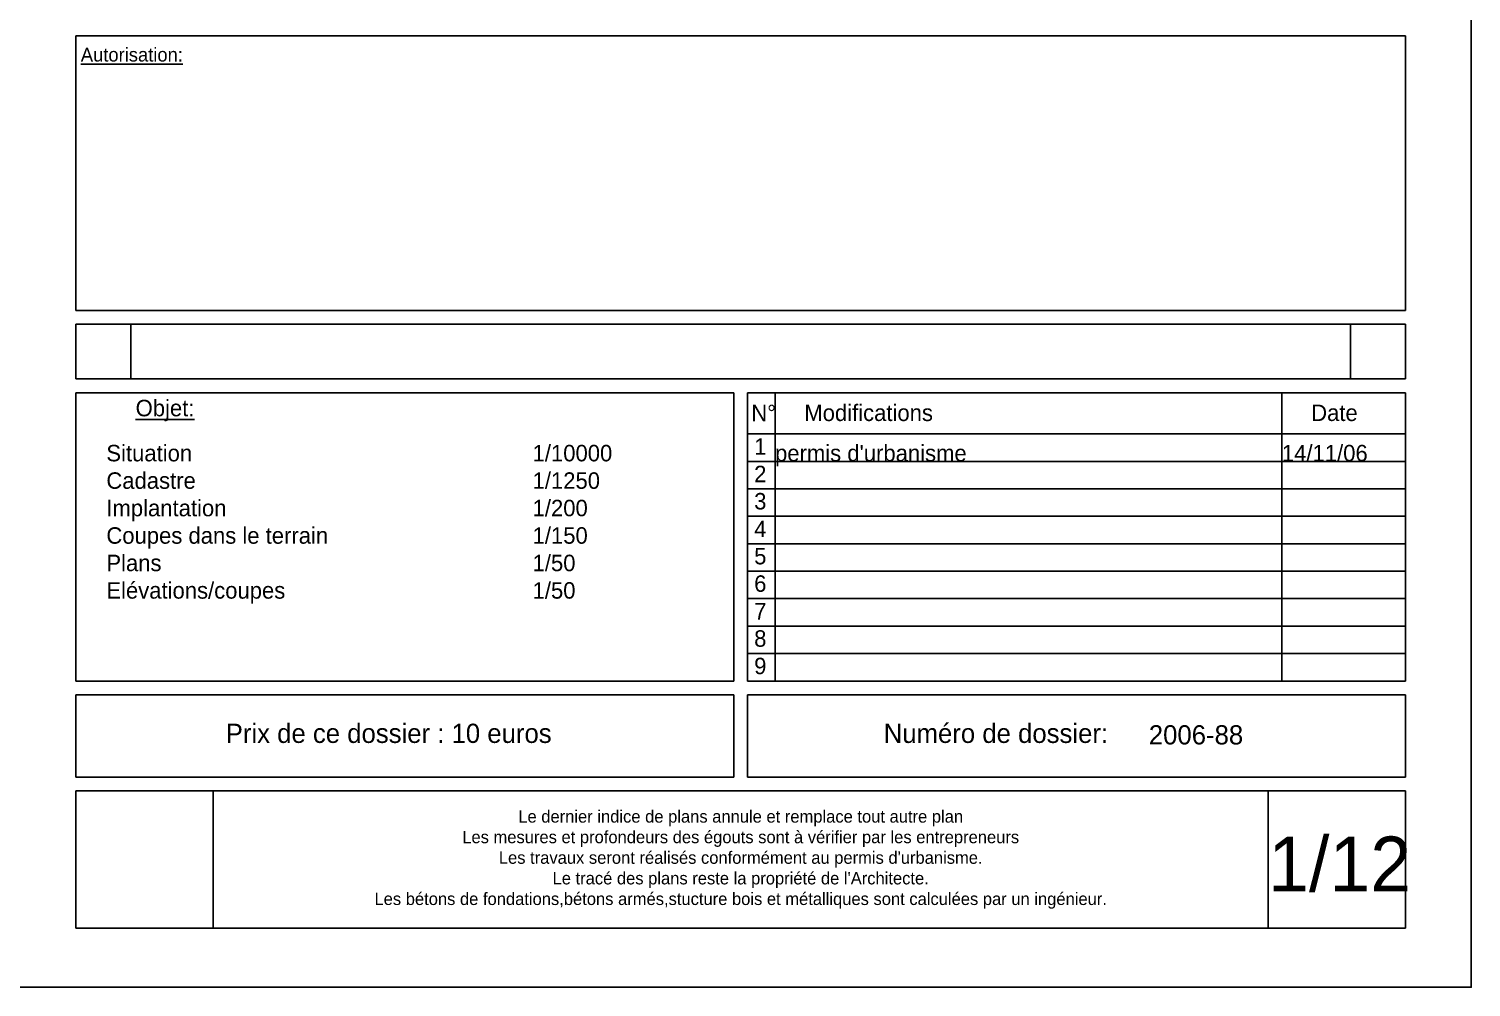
# Model space of a CAD drawing. Header units: millimetres. Extents: x -44462 to 306987, y -116160 to 12874.
# Drawn here: x -21763 to -20713, y -54759 to -54061 of the extents above; entities that cross this region are included whole.
import ezdxf
from ezdxf.enums import TextEntityAlignment as Align

# ---------------------------------------------------------------- set-up
doc = ezdxf.new("R2010")
doc.units = ezdxf.units.MM
doc.layers.add('COULEUR 8', color=8, linetype='Continuous')
doc.layers.add('PU_DETAILS', color=7, linetype='Continuous')
doc.styles.add('CENTURY GOTHIC', font='GOTHIC.TTF')

# ---------------------------------------------------------------- blocks, each defined once
blk = doc.blocks.new('cartouche RAF')
at = {"layer": 'PU_DETAILS', "color": 7, "linetype": 'Continuous'}
for p, q in [((-968, 650), (-968, 450)), ((-968, 650), (0, 650)), ((0, 650), (0, 450)), ((-968, 450), (0, 450)), ((-968, 440), (0, 440)), ((-968, 440), (-968, 400)), ((-928, 440), (-928, 400)), ((-40, 440), (-40, 400)), ((0, 440), (0, 400)), ((-968, 400), (0, 400)), ((-968, 390), (-489, 390)), ((-968, 390), (-968, 180)), ((-489, 180), (-489, 390)), ((-479, 390), (0, 390)), ((-479, 180), (-479, 390)), ((-459, 180), (-459, 390)), ((-90, 390), (-90, 180)), ((0, 390), (0, 180)), ((-479, 360), (0, 360)), ((-479, 340), (0, 340)), ((-479, 320), (0, 320)), ((-479, 300), (0, 300)), ((-479, 280), (0, 280)), ((-479, 260), (0, 260)), ((-479, 240), (0, 240)), ((-479, 220), (0, 220)), ((-479, 200), (0, 200)), ((-968, 180), (-489, 180)), ((-479, 180), (0, 180)), ((-968, 170), (-489, 170)), ((-968, 170), (-968, 110)), ((-489, 110), (-489, 170)), ((-479, 170), (0, 170)), ((-479, 110), (-479, 170)), ((0, 170), (0, 110)), ((-968, 110), (-489, 110)), ((-479, 110), (0, 110)), ((-968, 100), (0, 100)), ((-968, 100), (-968, 0)), ((-868, 100), (-868, 0)), ((-100, 0), (-100, 100)), ((0, 0), (0, 100)), ((-968, 0), (0, 0))]:
    blk.add_line(p, q, dxfattribs=at)
at = {"style": 'CENTURY GOTHIC'}
for tag, p in [('PROVINCE', (-726, 1373.9)), ('COMMUNEDE', (-242, 1373.9))]:
    blk.add_attdef(tag, text='', height=22, dxfattribs=at).set_placement(p, align=Align.MIDDLE_CENTER)
for tag, p in [('TRAVAUX', (-889.9, 1068.5)), ('ADRESSE_CHANTIER', (-850.8, 1026))]:
    blk.add_attdef(tag, p, '', height=10, dxfattribs=at)
at = {"layer": 'PU_DETAILS', "color": 7, "linetype": 'Continuous', "attachment_point": 7, "style": 'CENTURY GOTHIC'}
for s, insert, char_height in [('{\\LAutorisation:}', (-964.4, 631.1), 10), ('{\\LObjet:}', (-924.5, 369.2), 12), ('N°', (-476.3, 369.2), 12), ('Modifications', (-437.7, 369.2), 12), ('Date', (-68.7, 369.2), 12), ('1', (-474.2, 344.8), 12), ('2', (-474.2, 324.8), 12), ('3', (-474.2, 304.8), 12), ('4', (-474.2, 284.8), 12), ('5', (-474.2, 264.8), 12), ('6', (-474.2, 244.8), 12), ('7', (-474.2, 224.8), 12), ('8', (-474.2, 204.8), 12), ('9', (-474.2, 184.8), 12), ('Prix de ce dossier : 10 euros', (-858.9, 134.7), 14), ('Numéro de dossier:', (-379.9, 134.7), 14)]:
    blk.add_mtext(s, dxfattribs=dict(at, insert=insert, char_height=char_height))
at = {"layer": 'PU_DETAILS', "color": 7, "linetype": 'Continuous', "insert": (-484, 50), "char_height": 9, "width": 650, "attachment_point": 5, "style": 'CENTURY GOTHIC'}
blk.add_mtext("Le dernier indice de plans annule et remplace tout autre plan\\PLes mesures et profondeurs des égouts sont à vérifier par les entrepreneurs\\PLes travaux seront réalisés conformément au permis d'urbanisme.\\PLe tracé des plans reste la propriété de l'Architecte.\\PLes bétons de fondations,bétons armés,stucture bois et métalliques sont calculées par un ingénieur.", dxfattribs=at)
at = {"layer": 'PU_DETAILS', "color": 7, "linetype": 'Continuous', "style": 'CENTURY GOTHIC'}
for tag, p in [('NOMETPRENOM', (-708.2, 1271.4)), ('RUEETN°MAISON', (-708.2, 1251.3)), ('CP+COMMUNE', (-708.2, 1230.1)), ('TEL', (-708.2, 1191)), ('GSM', (-708.2, 1170.9))]:
    blk.add_attdef(tag, text='', height=14, dxfattribs=at).set_placement(p, align=Align.CENTER)
for tag, p, height in [('CADASTRE', (-850.8, 1005.6), 10), ('STADE_PROJET', (-850.8, 959.9), 20), ('OBJET_1', (-945.8, 340), 12), ('ECH_1', (-635.5, 340), 12), ('MODIF_1', (-459, 340), 12), ('DATE_1', (-90, 340), 12), ('OBJET_2', (-945.8, 320), 12), ('ECH_2', (-635.5, 320), 12), ('MODIF_2', (-459, 320), 12), ('DATE_2', (-90, 320), 12), ('OBJET_3', (-945.8, 300), 12), ('ECH_3', (-635.5, 300), 12), ('MODIF_3', (-459, 300), 12), ('DATE_3', (-90, 300), 12), ('OBJET_4', (-945.8, 280), 12), ('ECH_4', (-635.5, 280), 12), ('MODIF_4', (-459, 280), 12), ('DATE_4', (-90, 280), 12), ('OBJET_5', (-945.8, 260), 12), ('ECH_5', (-635.5, 260), 12), ('MODIF_5', (-459, 260), 12), ('DATE_5', (-90, 260), 12), ('OBJET_6', (-945.8, 240), 12), ('ECH_6', (-635.5, 240), 12), ('MODIF_6', (-459, 240), 12), ('DATE_6', (-90, 240), 12), ('OBJET_7', (-945.8, 220), 12), ('ECH_7', (-635.5, 220), 12), ('MODIF_7', (-459, 220), 12), ('DATE_7', (-90, 220), 12), ('OBJET_8', (-945.8, 200), 12), ('ECH_8', (-635.5, 200), 12), ('MODIF_8', (-459, 200), 12), ('DATE_8', (-90, 200), 12), ('OBJET_9', (-945.8, 180), 12), ('ECH_9', (-635.5, 180), 12), ('MODIF_9', (-459, 180), 12), ('DATE_9', (-90, 180), 12), ('NUM_DOSSIER', (-186.9, 133.8), 14), ('NUM_FEUILLE', (-74.9, 37.1), 40)]:
    blk.add_attdef(tag, p, '', height=height, dxfattribs=at)

msp = doc.modelspace()

# ---------------------------------------------------------------- linework, layer by layer
at = {"layer": 'COULEUR 8'}
msp.add_lwpolyline([(-20712.5, -53274.4), (-22812.5, -53274.4), (-22812.5, -54759.4), (-20712.5, -54759.4)], close=True, dxfattribs=at)

# ---------------------------------------------------------------- block references
ref = msp.add_blockref('cartouche RAF', (-20760.3, -54716.4))
ref.add_attrib('DATE_1', '14/11/06', (-20850.3, -54376.4), dxfattribs={"height": 12, "style": 'CENTURY GOTHIC'})
ref.add_attrib('ECH_3', '1/200', (-21395.8, -54416.4), dxfattribs={"height": 12, "style": 'CENTURY GOTHIC'})
ref.add_attrib('ECH_2', '1/1250', (-21395.8, -54396.4), dxfattribs={"height": 12, "style": 'CENTURY GOTHIC'})
ref.add_attrib('ECH_1', '1/10000', (-21395.8, -54376.4), dxfattribs={"height": 12, "style": 'CENTURY GOTHIC'})
ref.add_attrib('MODIF_1', "permis d'urbanisme", (-21219.3, -54376.4), dxfattribs={"height": 12, "style": 'CENTURY GOTHIC'})
ref.add_attrib('ECH_6', '1/50', (-21395.8, -54476.4), dxfattribs={"height": 12, "style": 'CENTURY GOTHIC'})
ref.add_attrib('ECH_5', '1/50', (-21395.8, -54456.4), dxfattribs={"height": 12, "style": 'CENTURY GOTHIC'})
ref.add_attrib('ECH_4', '1/150', (-21395.8, -54436.4), dxfattribs={"height": 12, "style": 'CENTURY GOTHIC'})
ref.add_attrib('OBJET_3', 'Implantation', (-21706.1, -54416.4), dxfattribs={"height": 12, "style": 'CENTURY GOTHIC'})
ref.add_attrib('OBJET_2', 'Cadastre', (-21706.1, -54396.4), dxfattribs={"height": 12, "style": 'CENTURY GOTHIC'})
ref.add_attrib('OBJET_1', 'Situation', (-21706.1, -54376.4), dxfattribs={"height": 12, "style": 'CENTURY GOTHIC'})
ref.add_attrib('OBJET_6', 'Elévations/coupes', (-21706.1, -54476.4), dxfattribs={"height": 12, "style": 'CENTURY GOTHIC'})
ref.add_attrib('OBJET_5', 'Plans', (-21706.1, -54456.4), dxfattribs={"height": 12, "style": 'CENTURY GOTHIC'})
ref.add_attrib('OBJET_4', 'Coupes dans le terrain', (-21706.1, -54436.4), dxfattribs={"height": 12, "style": 'CENTURY GOTHIC'})
ref.add_attrib('NUM_DOSSIER', '2006-88', (-20947.2, -54582.6), dxfattribs={"height": 14, "style": 'CENTURY GOTHIC'})
ref.add_attrib('NUM_FEUILLE', '1/12', (-20860.3, -54689.7), dxfattribs={"height": 40, "style": 'CENTURY GOTHIC'})

doc.saveas('drawing.dxf')
